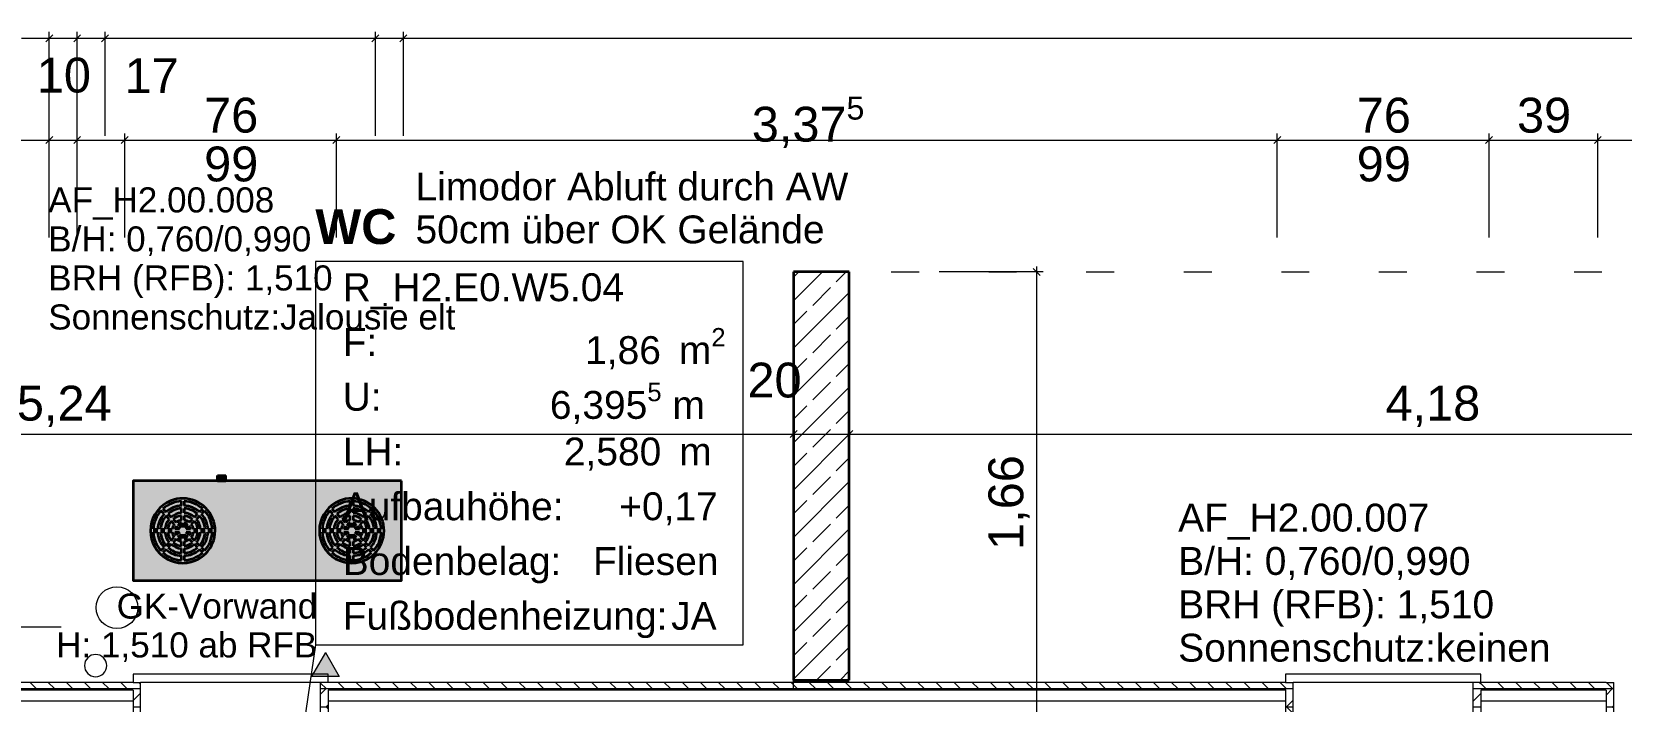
# Model space of a CAD drawing. Extents: x 0 to 42, y 0 to 29.7.
# Drawn here: x 18.71 to 24.41, y 15.88 to 18.28 of the extents above; entities that cross this region are included whole.
import ezdxf
from ezdxf.xclip import XClip

# ---------------------------------------------------------------- set-up
doc = ezdxf.new("R2010")
doc.units = 0
doc.header["$MEASUREMENT"] = 0
doc.header["$XCLIPFRAME"] = 0
for name, pattern in [('Achse', [115, 0, -40, 75, 0]), ('Punktlinie_ eng', [0.0125, 0, -0.0125]), ('Strichlinie_ eng', [0.115, 0.075, -0.04])]:
    doc.linetypes.add(name, pattern=pattern)
for name, color, linetype in [('0_30 - Räume', 7, 'Continuous'), ('331 - Tragende Außenwände.Statisch erforderlich', 7, 'Continuous'), ('339 - Rohbau_ sonstiges.Attika massiv_ Lichtschächte', 7, 'Continuous'), ('369 - Dächer_ sonstiges.Laufbohlen_ Geländer_ Gitter_ Oberlichter_ Fallrohre_ Regenrinnen_ Dachfenster', 7, 'Continuous'), ('490 - Sonstige Maßnahmen für technische Anlagen.Wärmepumpe_ Pufferspeicher_ Gastherme_ Mehrsparte_ Enthärtungsanlage_ Schornstein', 7, 'Continuous'), ('5_00 - WP Ausbau - Bemaßung', 7, 'Continuous'), ('5_00 - WP Ausbau - Ergänzungen', 7, 'Continuous'), ('5_00 - WP Ausbau - Texte', 7, 'Continuous')]:
    doc.layers.add(name, color=color, linetype=linetype)
doc.styles.add('ERSTELLTER_STIL_1', font='arial.ttf')
doc.styles.add('ERSTELLTER_STIL_2', font='arial.ttf')
pattern_1 = [(0, (26.131676, 15.72738), (0, 0.065), []), (45, (26.13168, 15.72738), (-0.13, 0.13), [0.091924, -0.091924]), (45, (26.19668, 15.72738), (-0.13, 0.13), [0.091924, -0.091924]), (45, (26.26168, 15.72738), (-0.13, 0.13), [0.091924, -0.091924]), (45, (26.32668, 15.72738), (-0.13, 0.13), [0.091924, -0.091924]), (315, (26.13168, 15.72738), (0.13, 0.13), [0.091924, -0.091924]), (315, (26.19668, 15.72738), (0.13, 0.13), [0.091924, -0.091924]), (315, (26.26168, 15.72738), (0.13, 0.13), [0.091924, -0.091924]), (315, (26.32668, 15.72738), (0.13, 0.13), [0.091924, -0.091924])]

# ---------------------------------------------------------------- blocks, each defined once
blk = doc.blocks.new('Zeichnung_1_1', base_point=(26.1317, 15.7274))
at = {"layer": '331 - Tragende Außenwände.Statisch erforderlich', "linetype": 'Continuous', "lineweight": 18, "true_color": 0x00a800}
h = blk.add_hatch(dxfattribs=at)
h.set_pattern_fill('Beton__Stahlbeton_0001', color=94, style=0, pattern_type=2)
h.set_pattern_definition([(45, (26.13168, 15.72738), (-0.0848528, 0.0848528), []), (45, (26.08925, 15.76981), (-0.0848528, 0.0848528), [0.09, -0.03])])
h.paths.add_polyline_path([(21.6387, 15.9534), (21.6387, 17.4174), (21.4387, 17.4174), (21.4387, 15.9534)])
at = {"layer": '331 - Tragende Außenwände.Statisch erforderlich', "linetype": 'Continuous', "lineweight": 18, "true_color": 0x7e5900}
h = blk.add_hatch(dxfattribs=at)
h.set_pattern_fill('Holz__Sperrholz_2__0001', color=46, style=0, pattern_type=2)
h.set_pattern_definition(pattern_1)
h.paths.add_polyline_path([(18.5688, 15.9444), (18.5688, 15.9174), (18.8187, 15.9174), (18.8187, 15.9444)])
h = blk.add_hatch(dxfattribs=at)
h.set_pattern_fill('Holz__Sperrholz_2__0001', color=46, style=0, pattern_type=2)
h.set_pattern_definition(pattern_1)
h.paths.add_polyline_path([(19.0691, 15.9444), (18.8187, 15.9444), (18.8187, 15.9174), (19.0691, 15.9174)])
h = blk.add_hatch(dxfattribs=at)
h.set_pattern_fill('Holz__Sperrholz_2__0001', color=46, style=0, pattern_type=2)
h.set_pattern_definition(pattern_1)
h.paths.add_polyline_path([(19.0691, 15.9444), (19.0691, 15.9174), (19.0691, 15.6754), (19.0961, 15.6754), (19.0961, 15.9444)])
h = blk.add_hatch(dxfattribs=at)
h.set_pattern_fill('Holz__Sperrholz_2__0001', color=46, style=0, pattern_type=2)
h.set_pattern_definition(pattern_1)
h.paths.add_polyline_path([(19.7419, 15.9444), (19.7419, 15.6754), (19.7689, 15.6754), (19.7689, 15.9174), (19.7689, 15.9444)])
h = blk.add_hatch(dxfattribs=at)
h.set_pattern_fill('Holz__Sperrholz_2__0001', color=46, style=0, pattern_type=2)
h.set_pattern_definition(pattern_1)
h.paths.add_polyline_path([(23.2039, 15.9444), (19.7689, 15.9444), (19.7689, 15.9174), (23.2039, 15.9174)])
h = blk.add_hatch(dxfattribs=at)
h.set_pattern_fill('Holz__Sperrholz_2__0001', color=46, style=0, pattern_type=2)
h.set_pattern_definition(pattern_1)
h.paths.add_polyline_path([(23.2039, 15.9444), (23.2039, 15.9174), (23.2039, 15.6754), (23.2309, 15.6754), (23.2309, 15.9444)])
h = blk.add_hatch(dxfattribs=at)
h.set_pattern_fill('Holz__Sperrholz_2__0001', color=46, style=0, pattern_type=2)
h.set_pattern_definition(pattern_1)
h.paths.add_polyline_path([(23.8769, 15.9444), (23.8769, 15.6754), (23.9039, 15.6754), (23.9039, 15.9174), (23.9039, 15.9444)])
h = blk.add_hatch(dxfattribs=at)
h.set_pattern_fill('Holz__Sperrholz_2__0001', color=46, style=0, pattern_type=2)
h.set_pattern_definition(pattern_1)
h.paths.add_polyline_path([(24.3539, 15.9444), (23.9039, 15.9444), (23.9039, 15.9174), (24.3539, 15.9174)])
h = blk.add_hatch(dxfattribs=at)
h.set_pattern_fill('Holz__Sperrholz_2__0001', color=46, style=0, pattern_type=2)
h.set_pattern_definition(pattern_1)
h.paths.add_polyline_path([(24.3809, 15.9444), (24.3539, 15.9444), (24.3539, 15.9174), (24.3539, 15.6354), (24.3809, 15.6354)])
at = {"layer": '490 - Sonstige Maßnahmen für technische Anlagen.Wärmepumpe_ Pufferspeicher_ Gastherme_ Mehrsparte_ Enthärtungsanlage_ Schornstein', "linetype": 'Continuous', "lineweight": 0, "true_color": 0x3f3f3f}
for points in [[(20.0321, 16.6674), (19.0691, 16.6674), (19.0691, 16.3104), (20.0321, 16.3104)], [(19.3721, 16.6674), (19.3764, 16.6674), (19.3764, 16.6874), (19.3721, 16.6874)], [(19.3764, 16.6674), (19.3871, 16.6674), (19.3871, 16.6874), (19.3764, 16.6874)], [(19.3871, 16.6674), (19.3977, 16.6674), (19.3977, 16.6874), (19.3871, 16.6874)], [(19.3977, 16.6674), (19.4021, 16.6674), (19.4021, 16.6874), (19.3977, 16.6874)]]:
    blk.add_hatch(color=250, dxfattribs=at).paths.add_polyline_path(points)
at = {"layer": '5_00 - WP Ausbau - Ergänzungen', "linetype": 'Continuous', "lineweight": 18, "true_color": 0x05000d}
blk.add_hatch(color=178, dxfattribs=at).paths.add_polyline_path([(19.7591, 16.0521), (19.7091, 15.9655), (19.8091, 15.9655)])
at = {"layer": '0_30 - Räume', "color": 178, "linetype": 'Continuous', "lineweight": 18, "ltscale": 20, "true_color": 0x05000d}
for p, q in [((21.258, 17.4548), (19.7231, 17.4548)), ((19.7231, 17.4548), (19.7231, 16.0798)), ((21.258, 16.0798), (21.258, 17.4548)), ((19.7231, 16.0798), (19.4969, 14.5156)), ((19.7231, 16.0798), (21.258, 16.0798))]:
    blk.add_line(p, q, dxfattribs=at)
at = {"layer": '331 - Tragende Außenwände.Statisch erforderlich', "color": 178, "linetype": 'Continuous', "lineweight": 18, "ltscale": 20, "true_color": 0x05000d}
for p, q in [((19.7689, 15.9744), (19.0691, 15.9744)), ((19.0691, 15.9744), (19.0691, 15.9444)), ((19.7689, 15.9444), (19.7689, 15.9744)), ((23.9039, 15.9744), (23.2039, 15.9744)), ((23.2039, 15.9744), (23.2039, 15.9444)), ((23.9039, 15.9444), (23.9039, 15.9744)), ((18.8187, 15.9174), (18.5688, 15.9174)), ((19.0691, 15.9174), (18.8187, 15.9174)), ((19.0691, 15.9444), (19.0961, 15.9444)), ((19.0691, 15.9444), (19.0961, 15.9444)), ((19.0691, 15.9174), (19.0691, 15.6754)), ((19.0961, 15.6754), (19.0961, 15.9444)), ((19.0961, 15.6754), (19.0961, 15.9444)), ((19.7419, 15.6754), (19.7419, 15.9444)), ((19.7689, 15.9444), (19.7419, 15.9444)), ((19.7689, 15.9444), (19.7419, 15.9444)), ((19.7419, 15.6754), (19.7419, 15.9444)), ((23.2039, 15.9174), (19.7689, 15.9174)), ((19.7689, 15.9174), (19.7689, 15.6754)), ((23.2039, 15.9444), (23.2309, 15.9444)), ((23.2039, 15.9444), (23.2309, 15.9444)), ((23.2039, 15.9174), (23.2039, 15.6754)), ((23.2309, 15.6754), (23.2309, 15.9444)), ((23.2309, 15.6754), (23.2309, 15.9444)), ((23.8769, 15.6754), (23.8769, 15.9444)), ((23.9039, 15.9444), (23.8769, 15.9444)), ((23.9039, 15.9444), (23.8769, 15.9444)), ((23.8769, 15.6754), (23.8769, 15.9444)), ((24.3539, 15.9174), (23.9039, 15.9174)), ((23.9039, 15.9174), (23.9039, 15.6754)), ((24.3539, 15.9444), (24.3809, 15.9444)), ((24.3539, 15.9444), (24.3809, 15.9444)), ((24.3539, 15.9174), (24.3539, 15.6354)), ((24.3809, 15.6354), (24.3809, 15.9444)), ((24.3809, 15.6354), (24.3809, 15.9444)), ((18.8187, 15.8774), (18.5688, 15.8774)), ((19.0691, 15.8774), (18.8187, 15.8774)), ((23.2039, 15.8774), (19.7689, 15.8774)), ((24.3539, 15.8774), (23.9039, 15.8774))]:
    blk.add_line(p, q, dxfattribs=at)
at = {"layer": '331 - Tragende Außenwände.Statisch erforderlich', "color": 178, "linetype": 'Strichlinie_ eng', "lineweight": 18, "ltscale": 20, "true_color": 0x05000d}
for p, q in [((19.7419, 15.9444), (19.0961, 15.9444)), ((23.8769, 15.9444), (23.2309, 15.9444))]:
    blk.add_line(p, q, dxfattribs=at)
at = {"layer": '331 - Tragende Außenwände.Statisch erforderlich', "color": 178, "linetype": 'Continuous', "lineweight": 35, "ltscale": 20, "true_color": 0x05000d, "flags": 128}
for points in [[(21.6387, 17.4174), (21.4387, 17.4174)], [(21.4387, 17.4174), (21.4387, 15.9534)], [(21.6387, 15.9534), (21.6387, 17.4174)], [(21.4387, 15.9534), (21.6387, 15.9534)]]:
    blk.add_lwpolyline(points, dxfattribs=at)
at = {"layer": '331 - Tragende Außenwände.Statisch erforderlich', "color": 178, "linetype": 'Continuous', "lineweight": 18, "ltscale": 20, "true_color": 0x05000d, "flags": 128}
for points in [[(18.8187, 15.9444), (18.5688, 15.9444)], [(19.0691, 15.9444), (18.8187, 15.9444)], [(23.2039, 15.9444), (19.7689, 15.9444)], [(24.3539, 15.9444), (23.9039, 15.9444)]]:
    blk.add_lwpolyline(points, dxfattribs=at)
at = {"layer": '339 - Rohbau_ sonstiges.Attika massiv_ Lichtschächte', "color": 178, "linetype": 'Punktlinie_ eng', "lineweight": 18, "ltscale": 20, "true_color": 0x05000d}
for p, q in [((21.4387, 15.9154), (21.4387, 17.4174)), ((21.4387, 17.4174), (25.8187, 17.4174))]:
    blk.add_line(p, q, dxfattribs=at)
at = {"layer": '369 - Dächer_ sonstiges.Laufbohlen_ Geländer_ Gitter_ Oberlichter_ Fallrohre_ Regenrinnen_ Dachfenster', "color": 178, "linetype": 'Continuous', "lineweight": 18, "ltscale": 20, "true_color": 0x05000d, "flags": 128}
blk.add_lwpolyline([(18.8948, 16.0051, 1), (18.9748, 16.0051, 1)], format="xyb", close=True, dxfattribs=at)
at = {"layer": '490 - Sonstige Maßnahmen für technische Anlagen.Wärmepumpe_ Pufferspeicher_ Gastherme_ Mehrsparte_ Enthärtungsanlage_ Schornstein', "color": 178, "linetype": 'Continuous', "lineweight": 35, "ltscale": 20, "true_color": 0x05000d}
for p, q in [((19.3721, 16.6874), (19.3764, 16.6874)), ((19.3721, 16.6674), (19.3721, 16.6874)), ((19.3721, 16.6674), (19.3764, 16.6674)), ((19.3764, 16.6874), (19.3871, 16.6874)), ((19.3764, 16.6674), (19.3871, 16.6674)), ((19.3871, 16.6874), (19.3977, 16.6874)), ((19.3871, 16.6674), (19.3977, 16.6674)), ((19.3977, 16.6874), (19.4021, 16.6874)), ((19.3977, 16.6674), (19.4021, 16.6674)), ((19.4021, 16.6674), (19.4021, 16.6874)), ((19.2426, 16.5789), (19.2426, 16.5949)), ((19.2526, 16.5949), (19.2526, 16.5789)), ((19.8486, 16.5789), (19.8486, 16.5949)), ((19.8586, 16.5949), (19.8586, 16.5789)), ((19.1804, 16.549), (19.1691, 16.5603)), ((19.1761, 16.5674), (19.1874, 16.5561)), ((19.1987, 16.5306), (19.1874, 16.5419)), ((19.1945, 16.549), (19.2058, 16.5377)), ((19.2426, 16.5529), (19.2426, 16.5689)), ((19.2426, 16.5269), (19.2426, 16.5429)), ((19.2526, 16.5689), (19.2526, 16.5529)), ((19.2526, 16.5429), (19.2526, 16.5269)), ((19.2893, 16.5377), (19.3006, 16.549)), ((19.3077, 16.5419), (19.2964, 16.5306)), ((19.3077, 16.5561), (19.319, 16.5674)), ((19.326, 16.5603), (19.3147, 16.549)), ((19.7864, 16.549), (19.7751, 16.5603)), ((19.7821, 16.5674), (19.7934, 16.5561)), ((19.8047, 16.5306), (19.7934, 16.5419)), ((19.8005, 16.549), (19.8118, 16.5377)), ((19.8486, 16.5529), (19.8486, 16.5689)), ((19.8486, 16.5269), (19.8486, 16.5429)), ((19.8586, 16.5689), (19.8586, 16.5529)), ((19.8586, 16.5429), (19.8586, 16.5269)), ((19.8953, 16.5377), (19.9066, 16.549)), ((19.9137, 16.5419), (19.9024, 16.5306)), ((19.9137, 16.5561), (19.925, 16.5674)), ((19.932, 16.5603), (19.9207, 16.549)), ((19.1416, 16.4939), (19.1575, 16.4939)), ((19.1575, 16.4839), (19.1416, 16.4839)), ((19.1675, 16.4939), (19.1835, 16.4939)), ((19.1835, 16.4839), (19.1675, 16.4839)), ((19.1935, 16.4939), (19.2095, 16.4939)), ((19.2095, 16.4839), (19.1935, 16.4839)), ((19.2171, 16.5123), (19.2058, 16.5236)), ((19.2129, 16.5306), (19.2242, 16.5193)), ((19.2355, 16.4939), (19.2195, 16.4939)), ((19.2195, 16.4839), (19.2355, 16.4839)), ((19.2242, 16.5052), (19.2355, 16.4939)), ((19.2355, 16.4839), (19.2242, 16.4726)), ((19.2426, 16.501), (19.2312, 16.5123)), ((19.2426, 16.5169), (19.2426, 16.501)), ((19.2526, 16.501), (19.2526, 16.5169)), ((19.2639, 16.5123), (19.2526, 16.501)), ((19.2596, 16.4939), (19.2709, 16.5052)), ((19.2756, 16.4939), (19.2596, 16.4939)), ((19.2596, 16.4839), (19.2756, 16.4839)), ((19.2709, 16.4726), (19.2596, 16.4839)), ((19.2709, 16.5193), (19.2822, 16.5306)), ((19.2893, 16.5236), (19.278, 16.5123)), ((19.2856, 16.4939), (19.3016, 16.4939)), ((19.3016, 16.4839), (19.2856, 16.4839)), ((19.3116, 16.4939), (19.3276, 16.4939)), ((19.3276, 16.4839), (19.3116, 16.4839)), ((19.3376, 16.4939), (19.3536, 16.4939)), ((19.3536, 16.4839), (19.3376, 16.4839)), ((19.7476, 16.4939), (19.7635, 16.4939)), ((19.7635, 16.4839), (19.7476, 16.4839)), ((19.7735, 16.4939), (19.7895, 16.4939)), ((19.7895, 16.4839), (19.7735, 16.4839)), ((19.7995, 16.4939), (19.8155, 16.4939)), ((19.8155, 16.4839), (19.7995, 16.4839)), ((19.8231, 16.5123), (19.8118, 16.5236)), ((19.8189, 16.5306), (19.8302, 16.5193)), ((19.8415, 16.4939), (19.8255, 16.4939)), ((19.8255, 16.4839), (19.8415, 16.4839)), ((19.8302, 16.5052), (19.8415, 16.4939)), ((19.8415, 16.4839), (19.8302, 16.4726)), ((19.8486, 16.501), (19.8373, 16.5123)), ((19.8486, 16.5169), (19.8486, 16.501)), ((19.8586, 16.501), (19.8586, 16.5169)), ((19.8699, 16.5123), (19.8586, 16.501)), ((19.8656, 16.4939), (19.8769, 16.5052)), ((19.8816, 16.4939), (19.8656, 16.4939)), ((19.8656, 16.4839), (19.8816, 16.4839)), ((19.8769, 16.4726), (19.8656, 16.4839)), ((19.8769, 16.5193), (19.8882, 16.5306)), ((19.8953, 16.5236), (19.884, 16.5123)), ((19.8916, 16.4939), (19.9076, 16.4939)), ((19.9076, 16.4839), (19.8916, 16.4839)), ((19.9176, 16.4939), (19.9336, 16.4939)), ((19.9336, 16.4839), (19.9176, 16.4839)), ((19.9436, 16.4939), (19.9596, 16.4939)), ((19.9596, 16.4839), (19.9436, 16.4839)), ((19.1691, 16.4175), (19.1804, 16.4288)), ((19.1874, 16.4217), (19.1761, 16.4104)), ((19.1874, 16.4358), (19.1987, 16.4471)), ((19.2058, 16.4401), (19.1945, 16.4288)), ((19.2058, 16.4542), (19.2171, 16.4655)), ((19.2242, 16.4584), (19.2129, 16.4471)), ((19.2312, 16.4655), (19.2426, 16.4768)), ((19.2426, 16.4768), (19.2426, 16.4608)), ((19.2426, 16.4348), (19.2426, 16.4508)), ((19.2426, 16.4089), (19.2426, 16.4248)), ((19.2526, 16.4768), (19.2639, 16.4655)), ((19.2526, 16.4608), (19.2526, 16.4768)), ((19.2526, 16.4508), (19.2526, 16.4348)), ((19.2526, 16.4248), (19.2526, 16.4089)), ((19.2822, 16.4471), (19.2709, 16.4584)), ((19.278, 16.4655), (19.2893, 16.4542)), ((19.3006, 16.4288), (19.2893, 16.4401)), ((19.2964, 16.4471), (19.3077, 16.4358)), ((19.319, 16.4104), (19.3077, 16.4217)), ((19.3147, 16.4288), (19.326, 16.4175)), ((19.7751, 16.4175), (19.7864, 16.4288)), ((19.7934, 16.4217), (19.7821, 16.4104)), ((19.7934, 16.4358), (19.8047, 16.4471)), ((19.8118, 16.4401), (19.8005, 16.4288)), ((19.8118, 16.4542), (19.8231, 16.4655)), ((19.8302, 16.4584), (19.8189, 16.4471)), ((19.8373, 16.4655), (19.8486, 16.4768)), ((19.8486, 16.4768), (19.8486, 16.4608)), ((19.8486, 16.4348), (19.8486, 16.4508)), ((19.8486, 16.4089), (19.8486, 16.4248)), ((19.8586, 16.4768), (19.8699, 16.4655)), ((19.8586, 16.4608), (19.8586, 16.4768)), ((19.8586, 16.4508), (19.8586, 16.4348)), ((19.8586, 16.4248), (19.8586, 16.4089)), ((19.8882, 16.4471), (19.8769, 16.4584)), ((19.884, 16.4655), (19.8953, 16.4542)), ((19.9066, 16.4288), (19.8953, 16.4401)), ((19.9024, 16.4471), (19.9137, 16.4358)), ((19.925, 16.4104), (19.9137, 16.4217)), ((19.9207, 16.4288), (19.932, 16.4175)), ((19.2426, 16.3829), (19.2426, 16.3989)), ((19.2526, 16.3989), (19.2526, 16.3829)), ((19.8486, 16.3829), (19.8486, 16.3989)), ((19.8586, 16.3989), (19.8586, 16.3829))]:
    blk.add_line(p, q, dxfattribs=at)
at = {"layer": '490 - Sonstige Maßnahmen für technische Anlagen.Wärmepumpe_ Pufferspeicher_ Gastherme_ Mehrsparte_ Enthärtungsanlage_ Schornstein', "color": 178, "linetype": 'Continuous', "lineweight": 35, "ltscale": 20, "true_color": 0x05000d, "flags": 128}
blk.add_lwpolyline([(20.0321, 16.6674), (19.0691, 16.6674), (19.0691, 16.3104), (20.0321, 16.3104)], close=True, dxfattribs=at)
at = {"layer": '490 - Sonstige Maßnahmen für technische Anlagen.Wärmepumpe_ Pufferspeicher_ Gastherme_ Mehrsparte_ Enthärtungsanlage_ Schornstein', "color": 178, "linetype": 'Continuous', "lineweight": 35, "ltscale": 20, "true_color": 0x05000d}
for centre, radius, start, end in [((19.2476, 16.4889), 0.116, 112.5, 292.5), ((19.2476, 16.4889), 0.1061, 92.7006, 132.2994), ((19.2476, 16.4889), 0.116, 292.5, 112.5), ((19.2476, 16.4889), 0.1061, 47.7006, 87.2994), ((19.8536, 16.4889), 0.116, 112.5, 292.5), ((19.8536, 16.4889), 0.1061, 92.7006, 132.2994), ((19.8536, 16.4889), 0.116, 292.5, 112.5), ((19.8536, 16.4889), 0.1061, 47.7006, 87.2994), ((19.2476, 16.4889), 0.1061, 137.7006, 177.2994), ((19.2476, 16.4889), 0.0902, 138.1792, 176.8208), ((19.2476, 16.4889), 0.0802, 138.5755, 176.4245), ((19.2476, 16.4889), 0.0902, 93.1792, 131.8208), ((19.2476, 16.4889), 0.0802, 93.5755, 131.4245), ((19.2476, 16.4889), 0.0642, 94.4647, 130.5353), ((19.2476, 16.4889), 0.0543, 95.2866, 129.7134), ((19.2476, 16.4889), 0.0902, 48.1792, 86.8208), ((19.2476, 16.4889), 0.0802, 48.5755, 86.4245), ((19.2476, 16.4889), 0.0642, 49.4647, 85.5353), ((19.2476, 16.4889), 0.0543, 50.2866, 84.7134), ((19.2476, 16.4889), 0.0802, 3.5755, 41.4245), ((19.2476, 16.4889), 0.0902, 3.1792, 41.8208), ((19.2476, 16.4889), 0.1061, 2.7006, 42.2994), ((19.8536, 16.4889), 0.1061, 137.7006, 177.2994), ((19.8536, 16.4889), 0.0902, 138.1792, 176.8208), ((19.8536, 16.4889), 0.0802, 138.5755, 176.4245), ((19.8536, 16.4889), 0.0902, 93.1792, 131.8208), ((19.8536, 16.4889), 0.0802, 93.5755, 131.4245), ((19.8536, 16.4889), 0.0642, 94.4647, 130.5353), ((19.8536, 16.4889), 0.0543, 95.2866, 129.7134), ((19.8536, 16.4889), 0.0902, 48.1792, 86.8208), ((19.8536, 16.4889), 0.0802, 48.5755, 86.4245), ((19.8536, 16.4889), 0.0642, 49.4647, 85.5353), ((19.8536, 16.4889), 0.0543, 50.2866, 84.7134), ((19.8536, 16.4889), 0.0802, 3.5755, 41.4245), ((19.8536, 16.4889), 0.0902, 3.1792, 41.8208), ((19.8536, 16.4889), 0.1061, 2.7006, 42.2994), ((19.2476, 16.4889), 0.1061, 182.7006, 222.2994), ((19.2476, 16.4889), 0.0902, 183.1792, 221.8208), ((19.2476, 16.4889), 0.0802, 183.5755, 221.4245), ((19.2476, 16.4889), 0.0642, 139.4647, 175.5353), ((19.2476, 16.4889), 0.0642, 184.4647, 220.5353), ((19.2476, 16.4889), 0.0543, 140.2866, 174.7134), ((19.2476, 16.4889), 0.0543, 185.2866, 219.7134), ((19.2476, 16.4889), 0.0384, 142.4855, 172.5145), ((19.2476, 16.4889), 0.0384, 187.4855, 217.5145), ((19.2476, 16.4889), 0.0285, 145.1058, 169.8942), ((19.2476, 16.4889), 0.0285, 190.1058, 214.8942), ((19.2476, 16.4889), 0.0384, 97.4855, 127.5145), ((19.2476, 16.4889), 0.0285, 100.1058, 124.8942), ((19.2476, 16.4889), 0.0384, 52.4855, 82.5145), ((19.2476, 16.4889), 0.0285, 55.1058, 79.8942), ((19.2476, 16.4889), 0.0285, 10.1058, 34.8942), ((19.2476, 16.4889), 0.0285, 325.1058, 349.8942), ((19.2476, 16.4889), 0.0384, 7.4855, 37.5145), ((19.2476, 16.4889), 0.0384, 322.4855, 352.5145), ((19.2476, 16.4889), 0.0543, 5.2866, 39.7134), ((19.2476, 16.4889), 0.0543, 320.2866, 354.7134), ((19.2476, 16.4889), 0.0642, 4.4647, 40.5353), ((19.2476, 16.4889), 0.0642, 319.4647, 355.5353), ((19.2476, 16.4889), 0.0802, 318.5755, 356.4245), ((19.2476, 16.4889), 0.0902, 318.1792, 356.8208), ((19.2476, 16.4889), 0.1061, 317.7006, 357.2994), ((19.8536, 16.4889), 0.1061, 182.7006, 222.2994), ((19.8536, 16.4889), 0.0902, 183.1792, 221.8208), ((19.8536, 16.4889), 0.0802, 183.5755, 221.4245), ((19.8536, 16.4889), 0.0642, 139.4647, 175.5353), ((19.8536, 16.4889), 0.0642, 184.4647, 220.5353), ((19.8536, 16.4889), 0.0543, 140.2866, 174.7134), ((19.8536, 16.4889), 0.0543, 185.2866, 219.7134), ((19.8536, 16.4889), 0.0384, 142.4855, 172.5145), ((19.8536, 16.4889), 0.0384, 187.4855, 217.5145), ((19.8536, 16.4889), 0.0285, 145.1058, 169.8942), ((19.8536, 16.4889), 0.0285, 190.1058, 214.8942), ((19.8536, 16.4889), 0.0384, 97.4855, 127.5145), ((19.8536, 16.4889), 0.0285, 100.1058, 124.8942), ((19.8536, 16.4889), 0.0384, 52.4855, 82.5145), ((19.8536, 16.4889), 0.0285, 55.1058, 79.8942), ((19.8536, 16.4889), 0.0285, 10.1058, 34.8942), ((19.8536, 16.4889), 0.0285, 325.1058, 349.8942), ((19.8536, 16.4889), 0.0384, 7.4855, 37.5145), ((19.8536, 16.4889), 0.0384, 322.4855, 352.5145), ((19.8536, 16.4889), 0.0543, 5.2866, 39.7134), ((19.8536, 16.4889), 0.0543, 320.2866, 354.7134), ((19.8536, 16.4889), 0.0642, 4.4647, 40.5353), ((19.8536, 16.4889), 0.0642, 319.4647, 355.5353), ((19.8536, 16.4889), 0.0802, 318.5755, 356.4245), ((19.8536, 16.4889), 0.0902, 318.1792, 356.8208), ((19.8536, 16.4889), 0.1061, 317.7006, 357.2994), ((19.2476, 16.4889), 0.0902, 228.1792, 266.8208), ((19.2476, 16.4889), 0.0802, 228.5755, 266.4245), ((19.2476, 16.4889), 0.0642, 229.4647, 265.5353), ((19.2476, 16.4889), 0.0543, 230.2866, 264.7134), ((19.2476, 16.4889), 0.0384, 232.4855, 262.5145), ((19.2476, 16.4889), 0.0285, 235.1058, 259.8942), ((19.2476, 16.4889), 0.0285, 280.1058, 304.8942), ((19.2476, 16.4889), 0.0384, 277.4855, 307.5145), ((19.2476, 16.4889), 0.0543, 275.2866, 309.7134), ((19.2476, 16.4889), 0.0642, 274.4647, 310.5353), ((19.2476, 16.4889), 0.0802, 273.5755, 311.4245), ((19.2476, 16.4889), 0.0902, 273.1792, 311.8208), ((19.8536, 16.4889), 0.0902, 228.1792, 266.8208), ((19.8536, 16.4889), 0.0802, 228.5755, 266.4245), ((19.8536, 16.4889), 0.0642, 229.4647, 265.5353), ((19.8536, 16.4889), 0.0543, 230.2866, 264.7134), ((19.8536, 16.4889), 0.0384, 232.4855, 262.5145), ((19.8536, 16.4889), 0.0285, 235.1058, 259.8942), ((19.8536, 16.4889), 0.0285, 280.1058, 304.8942), ((19.8536, 16.4889), 0.0384, 277.4855, 307.5145), ((19.8536, 16.4889), 0.0543, 275.2866, 309.7134), ((19.8536, 16.4889), 0.0642, 274.4647, 310.5353), ((19.8536, 16.4889), 0.0802, 273.5755, 311.4245), ((19.8536, 16.4889), 0.0902, 273.1792, 311.8208), ((19.2476, 16.4889), 0.1061, 227.7006, 267.2994), ((19.2476, 16.4889), 0.1061, 272.7006, 312.2994), ((19.8536, 16.4889), 0.1061, 227.7006, 267.2994), ((19.8536, 16.4889), 0.1061, 272.7006, 312.2994)]:
    blk.add_arc(centre, radius, start, end, dxfattribs=at)
at = {"layer": '5_00 - WP Ausbau - Bemaßung', "color": 178, "linetype": 'Continuous', "lineweight": 18, "ltscale": 20, "true_color": 0x05000d}
for p, q in [((18.6687, 18.2551), (18.7687, 18.2551)), ((18.7812, 18.2676), (18.7562, 18.2426)), ((18.7687, 17.9051), (18.7687, 18.2785)), ((18.7687, 18.2551), (18.8687, 18.2551)), ((18.8812, 18.2676), (18.8562, 18.2426)), ((18.8687, 17.9051), (18.8687, 18.2785)), ((18.8687, 18.2551), (18.9687, 18.2551)), ((18.9812, 18.2676), (18.9562, 18.2426)), ((18.9687, 17.9051), (18.9687, 18.2785)), ((18.9687, 18.2551), (19.9388, 18.2551)), ((19.9513, 18.2676), (19.9263, 18.2426)), ((19.9388, 17.9051), (19.9388, 18.2785)), ((19.9388, 18.2551), (20.0388, 18.2551)), ((20.0513, 18.2676), (20.0263, 18.2426)), ((20.0388, 17.9051), (20.0388, 18.2785)), ((20.0388, 18.2551), (25.9397, 18.2551)), ((18.7687, 17.5402), (18.7687, 17.9136)), ((18.8687, 17.5402), (18.8687, 17.9136)), ((19.0391, 17.5402), (19.0391, 17.9136)), ((19.7989, 17.5402), (19.7989, 17.9136)), ((23.1739, 17.5402), (23.1739, 17.9136)), ((23.9339, 17.5402), (23.9339, 17.9136)), ((24.3239, 17.5402), (24.3239, 17.9136)), ((18.5988, 17.8902), (18.7687, 17.8902)), ((18.7812, 17.9027), (18.7562, 17.8777)), ((18.7687, 17.8902), (18.8687, 17.8902)), ((18.8812, 17.9027), (18.8562, 17.8777)), ((18.8687, 17.8902), (19.0391, 17.8902)), ((19.0516, 17.9027), (19.0266, 17.8777)), ((19.0391, 17.8902), (19.7989, 17.8902)), ((19.8114, 17.9027), (19.7864, 17.8777)), ((19.7989, 17.8902), (23.1739, 17.8902)), ((23.1864, 17.9027), (23.1614, 17.8777)), ((23.1739, 17.8902), (23.9339, 17.8902)), ((23.9464, 17.9027), (23.9214, 17.8777)), ((23.9339, 17.8902), (24.3239, 17.8902)), ((24.3364, 17.9027), (24.3114, 17.8777)), ((24.3239, 17.8902), (25.4589, 17.8902)), ((22.3345, 17.4174), (21.9611, 17.4174)), ((22.3236, 17.4049), (22.2986, 17.4299)), ((22.3111, 17.4174), (22.3111, 17.4361)), ((22.3111, 15.7554), (22.3111, 17.4174)), ((16.1987, 16.8357), (21.4387, 16.8357)), ((21.4512, 16.8482), (21.4262, 16.8232)), ((21.4387, 16.4857), (21.4387, 16.8591)), ((21.4387, 16.8357), (21.6387, 16.8357)), ((21.6512, 16.8482), (21.6262, 16.8232)), ((21.6387, 16.4857), (21.6387, 16.8591)), ((21.6387, 16.8357), (25.8187, 16.8357))]:
    blk.add_line(p, q, dxfattribs=at)
at = {"layer": '5_00 - WP Ausbau - Bemaßung', "color": 1, "linetype": 'Continuous', "lineweight": 18, "ltscale": 20, "true_color": 0xf50000}
blk.add_circle((19.0114, 16.213), 0.075, dxfattribs=at)
at = {"layer": '5_00 - WP Ausbau - Ergänzungen', "color": 178, "linetype": 'Continuous', "lineweight": 18, "ltscale": 20, "true_color": 0x05000d}
for p, q in [((19.7591, 16.0521), (19.7091, 15.9655)), ((19.7591, 16.0521), (19.8091, 15.9655)), ((19.8091, 15.9655), (19.7091, 15.9655))]:
    blk.add_line(p, q, dxfattribs=at)
at = {"layer": '5_00 - WP Ausbau - Ergänzungen', "color": 72, "linetype": 'Achse', "lineweight": 18, "ltscale": 20, "true_color": 0x60cd00}
blk.add_line((19.7591, 15.4255), (19.7591, 15.9655), dxfattribs=at)
at = {"layer": '5_00 - WP Ausbau - Texte', "color": 178, "linetype": 'Continuous', "lineweight": 18, "ltscale": 20, "true_color": 0x05000d}
blk.add_line((18.3117, 16.1442), (18.8117, 16.1442), dxfattribs=at)
blk.add_line((18.3117, 16.1442), (18.8117, 16.1442), dxfattribs=at)
at = {"layer": '0_30 - Räume', "color": 178, "linetype": 'Continuous', "lineweight": 18, "true_color": 0x05000d, "attachment_point": 1}
for s, insert, char_height, style in [('\\A1;{\\pqj;\\pt0;\\fArial|b1|i0|c0|p38;WC}', (19.7231, 17.6423), 0.125, 'ERSTELLTER_STIL_2'), ('\\A1;{\\pql;\\pt0;\\fArial|b0|i0|c0|p38;R_H2.E0.W5.04}', (19.8213, 17.4123), 0.1, 'ERSTELLTER_STIL_1'), ('\\A1;{\\pqj;\\pt0;\\fArial|b0|i0|c0|p38;F: }', (19.8213, 17.2159), 0.1, 'ERSTELLTER_STIL_1'), ('\\A1;{\\pql;\\pt0,0.05;\\fArial|b0|i0|c0|p38;1,86\\fArial|b0|i0|c0|p38;\\A1{\\H.66x;\\S^  ;}\\fArial|b0|i0|c0|p38; m\\fArial|b0|i0|c0|p38;\\A1{\\H.66x;\\S2^  ;}}', (20.691, 17.2159), 0.1, 'ERSTELLTER_STIL_1'), ('\\A1;{\\pqj;\\pt0;\\fArial|b0|i0|c0|p38;U: }', (19.8213, 17.0194), 0.1, 'ERSTELLTER_STIL_1'), ('\\A1;{\\pql;\\pt0,0.05;\\fArial|b0|i0|c0|p38;6,395\\fArial|b0|i0|c0|p38;\\A1{\\H.66x;\\S5^  ;}\\fArial|b0|i0|c0|p38; m\\fArial|b0|i0|c0|p38;\\A1{\\H.66x;\\S^  ;}}', (20.5645, 17.0194), 0.1, 'ERSTELLTER_STIL_1'), ('\\A1;{\\pqj;\\pt0;\\fArial|b0|i0|c0|p38;LH: }', (19.8213, 16.823), 0.1, 'ERSTELLTER_STIL_1'), ('\\A1;{\\pql;\\pt0,0.05;\\fArial|b0|i0|c0|p38;2,580\\fArial|b0|i0|c0|p38;\\A1{\\H.66x;\\S^  ;}\\fArial|b0|i0|c0|p38; m\\fArial|b0|i0|c0|p38;\\A1{\\H.66x;\\S^  ;}}', (20.6146, 16.823), 0.1, 'ERSTELLTER_STIL_1'), ('\\A1;{\\pqj;\\pt0;\\fArial|b0|i0|c0|p38;Aufbauhöhe: }', (19.8213, 16.6266), 0.1, 'ERSTELLTER_STIL_1'), ('\\A1;{\\pql;\\pt0,0.05;\\fArial|b0|i0|c0|p38;+0,17\\fArial|b0|i0|c0|p38;\\A1{\\H.66x;\\S^  ;}\\fArial|b0|i0|c0|p38;\\fArial|b0|i0|c0|p38;\\A1{\\H.66x;\\S^  ;}}', (20.8133, 16.6266), 0.1, 'ERSTELLTER_STIL_1'), ('\\A1;{\\pqj;\\pt0;\\fArial|b0|i0|c0|p38;Bodenbelag: }', (19.8213, 16.4302), 0.1, 'ERSTELLTER_STIL_1'), ('\\A1;{\\pqj;\\pt0;\\fArial|b0|i0|c0|p38;Fliesen}', (20.7191, 16.4302), 0.1, 'ERSTELLTER_STIL_1'), ('\\A1;{\\pqj;\\pt0;\\fArial|b0|i0|c0|p38;Fußbodenheizung: }', (19.8213, 16.2337), 0.1, 'ERSTELLTER_STIL_1'), ('\\A1;{\\pqj;\\pt0;\\fArial|b0|i0|c0|p38;JA}', (20.9998, 16.2337), 0.1, 'ERSTELLTER_STIL_1')]:
    blk.add_mtext(s, dxfattribs=dict(at, insert=insert, char_height=char_height, style=style))
at = {"layer": '331 - Tragende Außenwände.Statisch erforderlich', "color": 178, "linetype": 'Continuous', "lineweight": 18, "true_color": 0x05000d, "attachment_point": 1, "line_spacing_factor": 0.932867, "style": 'ERSTELLTER_STIL_1'}
for s, insert, char_height in [('\\A1;{\\pql;\\fArial|b0|i0|c0|p38;AF_H2.00.008\\P\\pql;\\fArial|b0|i0|c0|p38;B/H: \\fArial|b0|i0|c0|p38;0,760\\fArial|b0|i0|c0|p38;/\\fArial|b0|i0|c0|p38;0,990\\fArial|b0|i0|c0|p38; \\P\\pql;\\fArial|b0|i0|c0|p38;BRH\\fArial|b0|i0|c0|p38; (RFB)\\fArial|b0|i0|c0|p38;: \\fArial|b0|i0|c0|p38;1,510\\P\\pql;\\fArial|b0|i0|c0|p38;Sonnenschutz:\\fArial|b0|i0|c0|p38;Jalousie elt}', (18.765, 17.7205), 0.09), ('\\A1;{\\pql;\\fArial|b0|i0|c0|p38;AF_H2.00.007\\P\\pql;\\fArial|b0|i0|c0|p38;B/H: \\fArial|b0|i0|c0|p38;0,760\\fArial|b0|i0|c0|p38;/\\fArial|b0|i0|c0|p38;0,990\\fArial|b0|i0|c0|p38; \\P\\pql;\\fArial|b0|i0|c0|p38;BRH\\fArial|b0|i0|c0|p38; (RFB)\\fArial|b0|i0|c0|p38;: \\fArial|b0|i0|c0|p38;1,510\\P\\pql;\\fArial|b0|i0|c0|p38;Sonnenschutz:\\fArial|b0|i0|c0|p38;keinen}', (22.8186, 16.5859), 0.1)]:
    blk.add_mtext(s, dxfattribs=dict(at, insert=insert, char_height=char_height))
at = {"layer": '5_00 - WP Ausbau - Bemaßung', "color": 178, "linetype": 'Continuous', "lineweight": 18, "true_color": 0x05000d, "char_height": 0.125, "attachment_point": 7, "style": 'ERSTELLTER_STIL_1'}
for s, insert, width in [('\\A1;{\\pql;\\fArial|b0|i0|c0|p38;10}', (18.7239, 18.0589), 0.189715), ('\\A1;{\\pql;\\fArial|b0|i0|c0|p38;17}', (19.0386, 18.0589), 0.189715), ('\\A1;{\\pql;\\fArial|b0|i0|c0|p38;76}', (19.3241, 17.9152), 0.189715), ('\\A1;{\\pql;\\fArial|b0|i0|c0|p38;76}', (23.459, 17.9152), 0.189715), ('\\A1;{\\pql;\\fArial|b0|i0|c0|p38;39}', (24.034, 17.9152), 0.189715), ('\\A1;{\\pql;\\fArial|b0|i0|c0|p38;99}', (19.3241, 17.7402), 0.189715), ('\\A1;{\\pql;\\fArial|b0|i0|c0|p38;99}', (23.459, 17.7402), 0.189715), ('\\A1;{\\pql;\\fArial|b0|i0|c0|p38;20}', (21.2733, 16.965), 0.189715), ('\\A1;{\\pql;\\fArial|b0|i0|c0|p38;5,24}', (18.6525, 16.8607), 0.332572), ('\\A1;{\\pql;\\fArial|b0|i0|c0|p38;4,18}', (23.5624, 16.8607), 0.332572)]:
    blk.add_mtext(s, dxfattribs=dict(at, insert=insert, width=width))
at = {"layer": '5_00 - WP Ausbau - Bemaßung', "color": 178, "linetype": 'Continuous', "lineweight": 18, "true_color": 0x05000d, "insert": (21.2888, 17.8481), "char_height": 0.125, "attachment_point": 7, "style": 'ERSTELLTER_STIL_1'}
blk.add_mtext('\\A1;{\\pql;\\fArial|b0|i0|c0|p38;3,37\\fArial|b0|i0|c0|p38;\\A1{\\H.66x;\\S5^  ;}}', dxfattribs=at)
at = {"layer": '5_00 - WP Ausbau - Bemaßung', "color": 178, "linetype": 'Continuous', "lineweight": 18, "true_color": 0x05000d, "insert": (22.2861, 16.4201), "char_height": 0.125, "width": 0.332572, "attachment_point": 7, "rotation": 90, "style": 'ERSTELLTER_STIL_1'}
blk.add_mtext('\\A1;{\\pql;\\fArial|b0|i0|c0|p38;1,66}', dxfattribs=at)
at = {"layer": '5_00 - WP Ausbau - Texte', "color": 92, "linetype": 'Continuous', "lineweight": 18, "true_color": 0x00cd00, "insert": (20.0825, 17.7736), "char_height": 0.1, "width": 1.862967, "attachment_point": 1, "line_spacing_factor": 0.923713, "style": 'ERSTELLTER_STIL_1'}
blk.add_mtext('\\A1;{\\pql;\\fArial|b0|i0|c0|p38;Limodor Abluft \\fArial|b0|i0|c0|p38;durch AW 50cm über OK Gelände}', dxfattribs=at)
at = {"layer": '5_00 - WP Ausbau - Texte', "color": 178, "linetype": 'Continuous', "lineweight": 18, "true_color": 0x05000d, "insert": (19.73, 16.1406), "char_height": 0.09, "attachment_point": 6, "line_spacing_factor": 0.929504, "style": 'ERSTELLTER_STIL_1'}
blk.add_mtext('\\A1;{\\pqr;\\fArial|b0|i0|c0|p38;GK-\\fArial|b0|i0|c0|p38;Vorw\\fArial|b0|i0|c0|p38;and\\P\\pqr;\\fArial|b0|i0|c0|p38;H: \\fArial|b0|i0|c0|p38;1,510\\fArial|b0|i0|c0|p38; ab RFB}', dxfattribs=at)
blk.add_mtext('\\A1;{\\pqr;\\fArial|b0|i0|c0|p38;GK-\\fArial|b0|i0|c0|p38;Vorw\\fArial|b0|i0|c0|p38;and\\P\\pqr;\\fArial|b0|i0|c0|p38;H: \\fArial|b0|i0|c0|p38;1,510\\fArial|b0|i0|c0|p38; ab RFB}', dxfattribs=at)

msp = doc.modelspace()

# ---------------------------------------------------------------- block references
at = {"color": 178, "linetype": 'Continuous', "lineweight": 25, "ltscale": 20, "true_color": 0x05000d}
ref = msp.add_blockref('Zeichnung_1_1', (26.1317, 15.7274), dxfattribs=at)
XClip(ref).set_block_clipping_path([(4.1980274282, 3.0257570699), (31.7992466844, 24.1343286538)])

doc.saveas('drawing.dxf')
